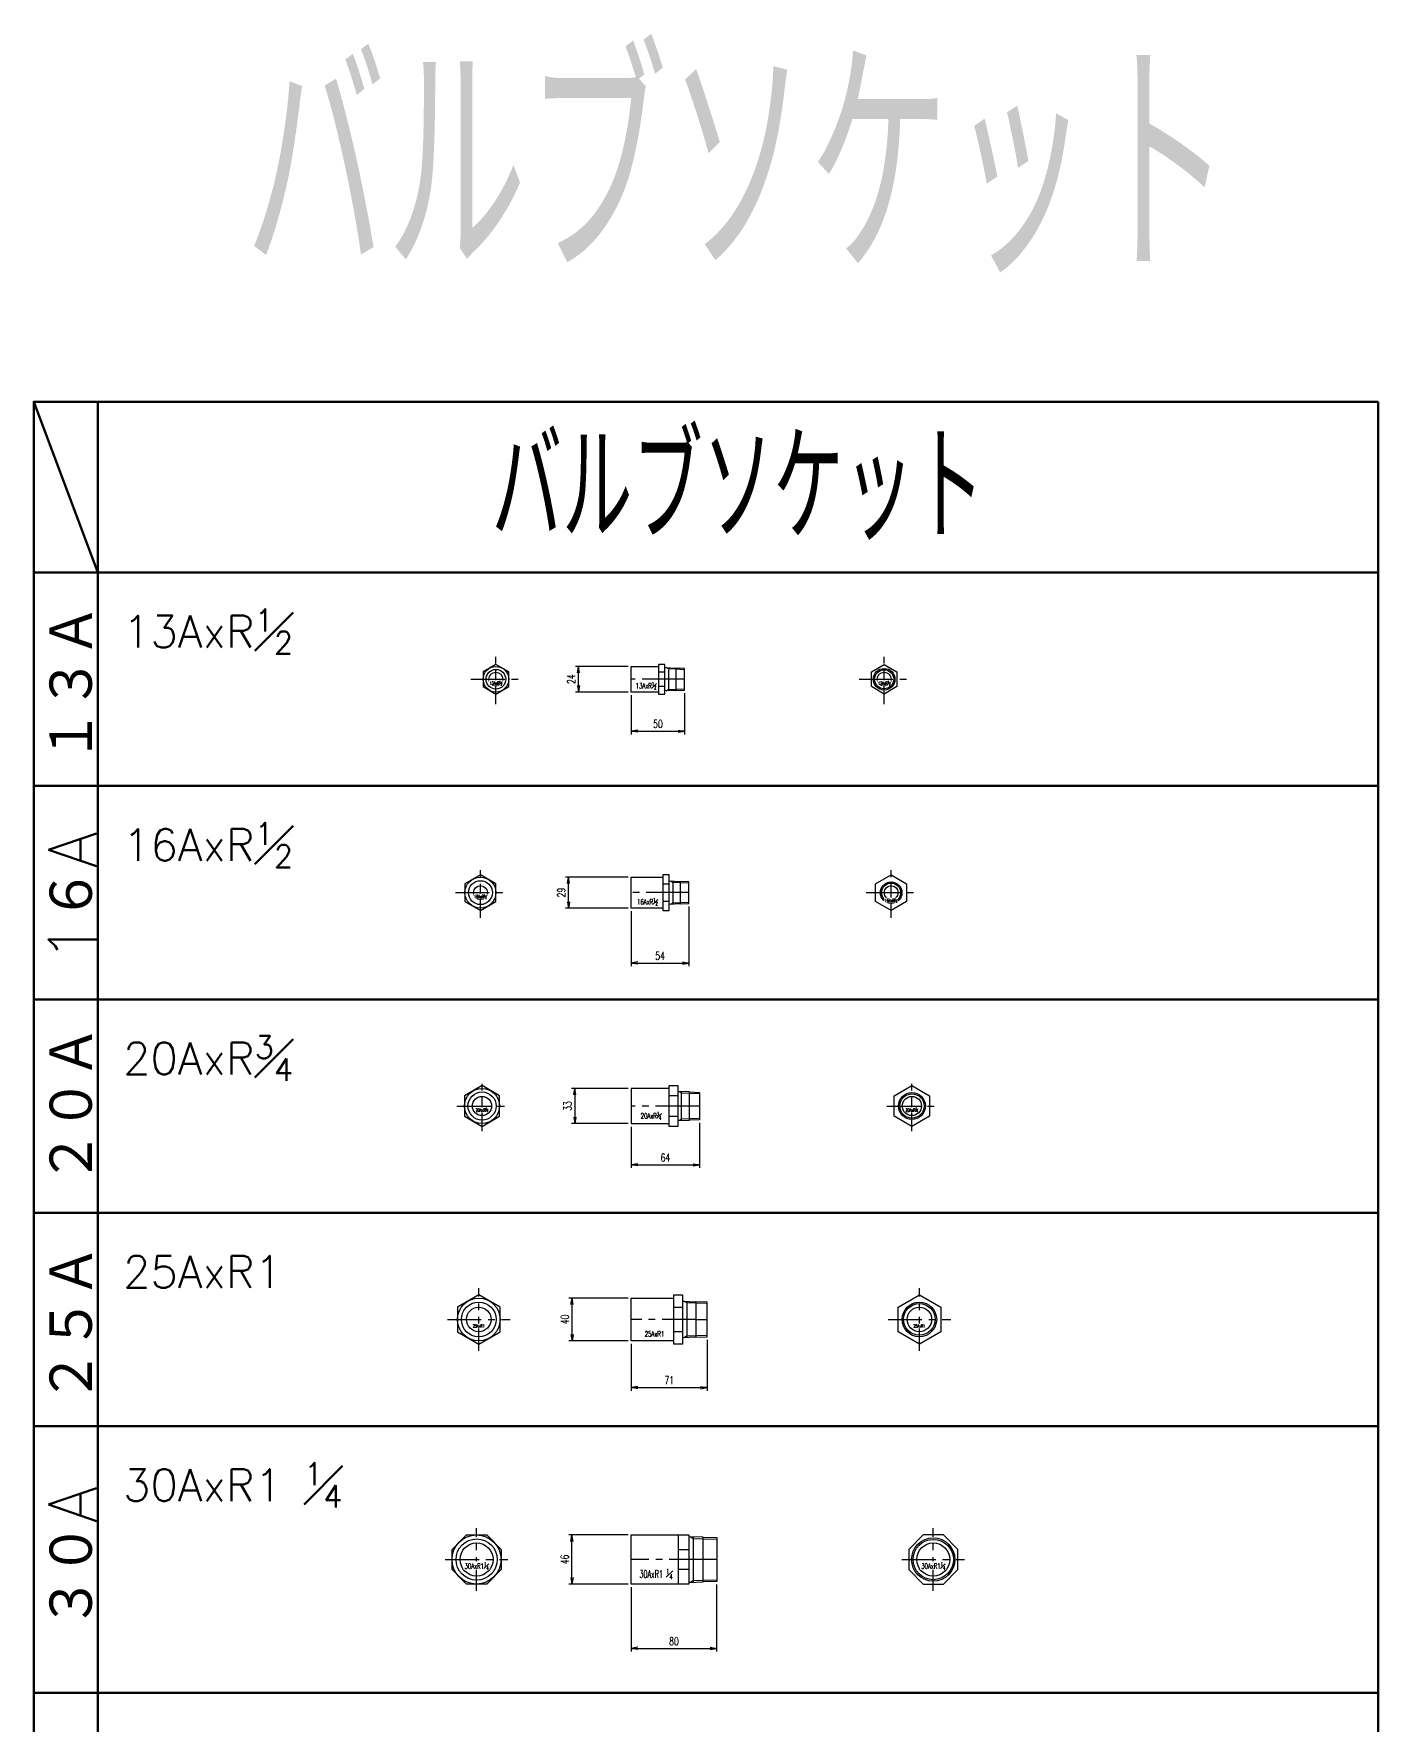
# Model space of a CAD drawing. Header units: millimetres. Extents: x 1711 to 90196, y -23291 to 8516.
# Drawn here: x 41568 to 42828, y 367 to 1952 of the extents above; entities that cross this region are included whole.
import ezdxf

# ---------------------------------------------------------------- set-up
doc = ezdxf.new("R2010")
doc.units = ezdxf.units.MM
doc.header["$PDMODE"] = 35
doc.linetypes.add('CENTER', pattern=[50.8, 31.75, -6.35, 6.35, -6.35])
doc.layers.add('line', color=153, linetype='Continuous', lineweight=50)
for name, color, linetype in [('TEXT', 7, 'Continuous'), ('寸法', 2, 'Continuous'), ('配管-CVP', 4, 'Continuous'), ('＃配管（PVC)', 21, 'Continuous')]:
    doc.layers.add(name, color=color, linetype=linetype)
doc.styles.add('kpk', font='romans.shx', dxfattribs={"width": 0.7, "bigfont": 'extfont2.shx'})
doc.styles.get("Standard").update_dxf_attribs({"font": 'romans.shx', "bigfont": 'extfont.shx'})
doc.dimstyles.new('KPK-3', dxfattribs={"dimscale": 3, "dimtxt": 2.5, "dimasz": 2, "dimexe": 1, "dimexo": 1, "dimgap": 1, "dimtad": 3, "dimdec": 1, "dimdsep": 46, "dimtxsty": 'kpk', "dimblk": 'OPEN', "dimcen": 2.5, "dimclrd": 2, "dimclre": 2, "dimclrt": 4, "dimadec": 1, "dimazin": 2, "dimtfac": 1, "dimtdec": 1, "dimtmove": 0, "dimatfit": 2, "dimldrblk": 'OPEN', "dimfxl": 0, "dimlwd": -1, "dimlwe": -1, "dimarcsym": 0})

# ---------------------------------------------------------------- blocks, each defined once
blk = doc.blocks.new('_Open')
at = {"color": 0, "linetype": 'ByBlock', "lineweight": -2}
for p, q in [((-1, 0.17), (0, 0)), ((-1, -0.17), (0, 0)), ((0, 0), (-1, 0))]:
    blk.add_line(p, q, dxfattribs=at)
blk = doc.blocks.new('*D2570')
at = {"layer": 'Defpoints', "color": 0, "transparency": 16777216}
for p in [(42127.9, 1335.6), (42177.9, 1337.5), (42177.9, 1298.9)]:
    blk.add_point(p, dxfattribs=at)
at = {"layer": '寸法', "color": 2, "transparency": 16777216}
for p, q in [((42127.9, 1332.6), (42127.9, 1295.9)), ((42177.9, 1334.5), (42177.9, 1295.9)), ((42133.9, 1298.9), (42171.9, 1298.9))]:
    blk.add_line(p, q, dxfattribs=at)
at = {"layer": '寸法', "color": 2, "transparency": 16777216, "xscale": 6, "yscale": 6, "zscale": 6, "rotation": 180}
blk.add_blockref('_Open', (42127.9, 1298.9), dxfattribs=at)
at = {"layer": '寸法', "color": 2, "transparency": 16777216, "xscale": 6, "yscale": 6, "zscale": 6}
blk.add_blockref('_Open', (42177.9, 1298.9), dxfattribs=at)
at = {"layer": '寸法', "color": 4, "transparency": 16777216, "insert": (42152.9, 1305.7), "char_height": 7.5, "attachment_point": 5, "style": 'kpk', "bg_fill": 3, "box_fill_scale": 1.1, "bg_fill_color": 256, "bg_fill_true_color": 13158600, "bg_fill_transparency": 0}
blk.add_mtext('50', dxfattribs=at)
blk = doc.blocks.new('*D2571')
at = {"layer": 'Defpoints', "color": 0, "transparency": 16777216}
for p in [(42127.9, 1133.1), (42181.9, 1137.5), (42181.9, 1081.6)]:
    blk.add_point(p, dxfattribs=at)
at = {"layer": '寸法', "color": 2, "transparency": 16777216}
for p, q in [((42127.9, 1130.1), (42127.9, 1078.6)), ((42181.9, 1134.5), (42181.9, 1078.6)), ((42133.9, 1081.6), (42175.9, 1081.6))]:
    blk.add_line(p, q, dxfattribs=at)
at = {"layer": '寸法', "color": 2, "transparency": 16777216, "xscale": 6, "yscale": 6, "zscale": 6, "rotation": 180}
blk.add_blockref('_Open', (42127.9, 1081.6), dxfattribs=at)
at = {"layer": '寸法', "color": 2, "transparency": 16777216, "xscale": 6, "yscale": 6, "zscale": 6}
blk.add_blockref('_Open', (42181.9, 1081.6), dxfattribs=at)
at = {"layer": '寸法', "color": 4, "transparency": 16777216, "insert": (42154.9, 1088.4), "char_height": 7.5, "attachment_point": 5, "style": 'kpk', "bg_fill": 3, "box_fill_scale": 1.1, "bg_fill_color": 256, "bg_fill_true_color": 13158600, "bg_fill_transparency": 0}
blk.add_mtext('54', dxfattribs=at)
blk = doc.blocks.new('*D2572')
at = {"layer": 'Defpoints', "color": 0, "transparency": 16777216}
for p in [(42127.9, 931.1), (42191.9, 934.8), (42191.9, 892.5)]:
    blk.add_point(p, dxfattribs=at)
at = {"layer": '寸法', "color": 2, "transparency": 16777216}
for p, q in [((42127.9, 928.1), (42127.9, 889.5)), ((42191.9, 931.8), (42191.9, 889.5)), ((42133.9, 892.5), (42185.9, 892.5))]:
    blk.add_line(p, q, dxfattribs=at)
at = {"layer": '寸法', "color": 2, "transparency": 16777216, "xscale": 6, "yscale": 6, "zscale": 6, "rotation": 180}
blk.add_blockref('_Open', (42127.9, 892.5), dxfattribs=at)
at = {"layer": '寸法', "color": 2, "transparency": 16777216, "xscale": 6, "yscale": 6, "zscale": 6}
blk.add_blockref('_Open', (42191.9, 892.5), dxfattribs=at)
at = {"layer": '寸法', "color": 4, "transparency": 16777216, "insert": (42159.9, 899.2), "char_height": 7.5, "attachment_point": 5, "style": 'kpk', "bg_fill": 3, "box_fill_scale": 1.1, "bg_fill_color": 256, "bg_fill_true_color": 13158600, "bg_fill_transparency": 0}
blk.add_mtext('64', dxfattribs=at)
blk = doc.blocks.new('*D2573')
at = {"layer": 'Defpoints', "color": 0, "transparency": 16777216}
for p in [(42198.9, 731.3), (42127.9, 727.6), (42198.9, 683.7)]:
    blk.add_point(p, dxfattribs=at)
at = {"layer": '寸法', "color": 2, "transparency": 16777216}
for p, q in [((42127.9, 724.6), (42127.9, 680.7)), ((42198.9, 728.3), (42198.9, 680.7)), ((42133.9, 683.7), (42192.9, 683.7))]:
    blk.add_line(p, q, dxfattribs=at)
at = {"layer": '寸法', "color": 2, "transparency": 16777216, "xscale": 6, "yscale": 6, "zscale": 6, "rotation": 180}
blk.add_blockref('_Open', (42127.9, 683.7), dxfattribs=at)
at = {"layer": '寸法', "color": 2, "transparency": 16777216, "xscale": 6, "yscale": 6, "zscale": 6}
blk.add_blockref('_Open', (42198.9, 683.7), dxfattribs=at)
at = {"layer": '寸法', "color": 4, "transparency": 16777216, "insert": (42163.4, 690.5), "char_height": 7.5, "attachment_point": 5, "style": 'kpk', "bg_fill": 3, "box_fill_scale": 1.1, "bg_fill_color": 256, "bg_fill_true_color": 13158600, "bg_fill_transparency": 0}
blk.add_mtext('71', dxfattribs=at)
blk = doc.blocks.new('*D2574')
at = {"layer": 'Defpoints', "color": 0, "transparency": 16777216}
for p in [(42127.9, 499.6), (42207.9, 502), (42207.9, 439.3)]:
    blk.add_point(p, dxfattribs=at)
at = {"layer": '寸法', "color": 2, "transparency": 16777216}
for p, q in [((42127.9, 496.6), (42127.9, 436.3)), ((42207.9, 499), (42207.9, 436.3)), ((42133.9, 439.3), (42201.9, 439.3))]:
    blk.add_line(p, q, dxfattribs=at)
at = {"layer": '寸法', "color": 2, "transparency": 16777216, "xscale": 6, "yscale": 6, "zscale": 6, "rotation": 180}
blk.add_blockref('_Open', (42127.9, 439.3), dxfattribs=at)
at = {"layer": '寸法', "color": 2, "transparency": 16777216, "xscale": 6, "yscale": 6, "zscale": 6}
blk.add_blockref('_Open', (42207.9, 439.3), dxfattribs=at)
at = {"layer": '寸法', "color": 4, "transparency": 16777216, "insert": (42167.9, 446), "char_height": 7.5, "attachment_point": 5, "style": 'kpk', "bg_fill": 3, "box_fill_scale": 1.1, "bg_fill_color": 256, "bg_fill_true_color": 13158600, "bg_fill_transparency": 0}
blk.add_mtext('80', dxfattribs=at)
blk = doc.blocks.new('*D2873')
at = {"layer": 'Defpoints', "color": 0, "transparency": 16777216}
for p in [(42127.9, 1359.6), (42127.9, 1335.6)]:
    blk.add_point(p, dxfattribs=at)
at = {"layer": '寸法', "color": 2, "transparency": 16777216}
for p, q in [((42124.9, 1359.6), (42075.5, 1359.6)), ((42078.5, 1341.6), (42078.5, 1353.6)), ((42124.9, 1335.6), (42075.5, 1335.6))]:
    blk.add_line(p, q, dxfattribs=at)
at = {"layer": '寸法', "color": 2, "transparency": 16777216, "xscale": 6, "yscale": 6, "zscale": 6}
for p, rotation in [((42078.5, 1359.6), 90), ((42078.5, 1335.6), 270)]:
    blk.add_blockref('_Open', p, dxfattribs=dict(at, rotation=rotation))
at = {"layer": '寸法', "color": 4, "transparency": 16777216, "insert": (42071.7, 1347.6), "char_height": 7.5, "attachment_point": 5, "rotation": 90, "style": 'kpk', "bg_fill": 3, "box_fill_scale": 1.1, "bg_fill_color": 256, "bg_fill_true_color": 13158600, "bg_fill_transparency": 0}
blk.add_mtext('24', dxfattribs=at)
at = {"layer": 'Defpoints', "color": 0, "transparency": 16777216}
blk.add_point((42078.5, 1359.6), dxfattribs=at)
blk = doc.blocks.new('*D2874')
at = {"layer": 'Defpoints', "color": 0, "transparency": 16777216}
for p in [(42069.1, 1162.1), (42127.9, 1162.1), (42127.9, 1133.1)]:
    blk.add_point(p, dxfattribs=at)
at = {"layer": '寸法', "color": 2, "transparency": 16777216}
for p, q in [((42124.9, 1162.1), (42066.1, 1162.1)), ((42069.1, 1139.1), (42069.1, 1156.1)), ((42124.9, 1133.1), (42066.1, 1133.1))]:
    blk.add_line(p, q, dxfattribs=at)
at = {"layer": '寸法', "color": 2, "transparency": 16777216, "xscale": 6, "yscale": 6, "zscale": 6}
for p, rotation in [((42069.1, 1162.1), 90), ((42069.1, 1133.1), 270)]:
    blk.add_blockref('_Open', p, dxfattribs=dict(at, rotation=rotation))
at = {"layer": '寸法', "color": 4, "transparency": 16777216, "insert": (42062.3, 1147.6), "char_height": 7.5, "attachment_point": 5, "rotation": 90, "style": 'kpk', "bg_fill": 3, "box_fill_scale": 1.1, "bg_fill_color": 256, "bg_fill_true_color": 13158600, "bg_fill_transparency": 0}
blk.add_mtext('29', dxfattribs=at)
blk = doc.blocks.new('*D2875')
at = {"layer": 'Defpoints', "color": 0, "transparency": 16777216}
for p in [(42127.9, 964.1), (42075, 931.1), (42127.9, 931.1)]:
    blk.add_point(p, dxfattribs=at)
at = {"layer": '寸法', "color": 2, "transparency": 16777216}
for p, q in [((42124.9, 964.1), (42072, 964.1)), ((42075, 958.1), (42075, 937.1)), ((42124.9, 931.1), (42072, 931.1))]:
    blk.add_line(p, q, dxfattribs=at)
at = {"layer": '寸法', "color": 2, "transparency": 16777216, "xscale": 6, "yscale": 6, "zscale": 6}
for p, rotation in [((42075, 964.1), 90), ((42075, 931.1), 270)]:
    blk.add_blockref('_Open', p, dxfattribs=dict(at, rotation=rotation))
at = {"layer": '寸法', "color": 4, "transparency": 16777216, "insert": (42068.2, 947.6), "char_height": 7.5, "attachment_point": 5, "rotation": 90, "style": 'kpk', "bg_fill": 3, "box_fill_scale": 1.1, "bg_fill_color": 256, "bg_fill_true_color": 13158600, "bg_fill_transparency": 0}
blk.add_mtext('33', dxfattribs=at)
blk = doc.blocks.new('*D2876')
at = {"layer": 'Defpoints', "color": 0, "transparency": 16777216}
for p in [(42072.4, 767.6), (42127.9, 767.6), (42127.9, 727.6)]:
    blk.add_point(p, dxfattribs=at)
at = {"layer": '寸法', "color": 2, "transparency": 16777216}
for p, q in [((42124.9, 767.6), (42069.4, 767.6)), ((42072.4, 733.6), (42072.4, 761.6)), ((42124.9, 727.6), (42069.4, 727.6))]:
    blk.add_line(p, q, dxfattribs=at)
at = {"layer": '寸法', "color": 2, "transparency": 16777216, "xscale": 6, "yscale": 6, "zscale": 6}
for p, rotation in [((42072.4, 767.6), 90), ((42072.4, 727.6), 270)]:
    blk.add_blockref('_Open', p, dxfattribs=dict(at, rotation=rotation))
at = {"layer": '寸法', "color": 4, "transparency": 16777216, "insert": (42065.7, 747.6), "char_height": 7.5, "attachment_point": 5, "rotation": 90, "style": 'kpk', "bg_fill": 3, "box_fill_scale": 1.1, "bg_fill_color": 256, "bg_fill_true_color": 13158600, "bg_fill_transparency": 0}
blk.add_mtext('40', dxfattribs=at)
blk = doc.blocks.new('*D2877')
at = {"layer": 'Defpoints', "color": 0, "transparency": 16777216}
for p in [(42072.3, 545.6), (42127.9, 545.6), (42127.9, 499.6)]:
    blk.add_point(p, dxfattribs=at)
at = {"layer": '寸法', "color": 2, "transparency": 16777216}
for p, q in [((42124.9, 545.6), (42069.3, 545.6)), ((42072.3, 505.6), (42072.3, 539.6)), ((42124.9, 499.6), (42069.3, 499.6))]:
    blk.add_line(p, q, dxfattribs=at)
at = {"layer": '寸法', "color": 2, "transparency": 16777216, "xscale": 6, "yscale": 6, "zscale": 6}
for p, rotation in [((42072.3, 545.6), 90), ((42072.3, 499.6), 270)]:
    blk.add_blockref('_Open', p, dxfattribs=dict(at, rotation=rotation))
at = {"layer": '寸法', "color": 4, "transparency": 16777216, "insert": (42065.5, 522.6), "char_height": 7.5, "attachment_point": 5, "rotation": 90, "style": 'kpk', "bg_fill": 3, "box_fill_scale": 1.1, "bg_fill_color": 256, "bg_fill_true_color": 13158600, "bg_fill_transparency": 0}
blk.add_mtext('46', dxfattribs=at)
blk = doc.blocks.new('A$C5E1915D6')
at = {"layer": '＃配管（PVC)', "color": 2, "linetype": 'CENTER'}
for p, q in [((0, -23.5), (0, 23.5)), ((-23.5, 0), (23.5, 0))]:
    blk.add_line(p, q, dxfattribs=at)
at = {"layer": '＃配管（PVC)', "color": 0, "linetype": 'ByBlock'}
blk.add_lwpolyline([(0, 13.9), (-12, 6.9), (-12, -6.9), (0, -13.9), (12, -6.9), (12, 6.9)], close=True, dxfattribs=at)
for radius in [12, 9.2, 6.5]:
    blk.add_circle((0, 0), radius, dxfattribs=at)
at = {"layer": 'Defpoints', "color": 6, "linetype": 'ByBlock', "insert": (0, -3.7), "char_height": 3, "attachment_point": 5, "style": 'kpk', "bg_fill": 3, "box_fill_scale": 1.2, "bg_fill_color": 256, "bg_fill_transparency": 0}
blk.add_mtext('\\A1;{\\W0.6;13AxR\\H0.7x;\\S1#2;}', dxfattribs=at)
blk = doc.blocks.new('A$C085F0799')
at = {"color": 0, "linetype": 'ByBlock'}
blk.add_line((31.5, -6.9), (25.5, -6.9), dxfattribs=at)
at = {"layer": 'Defpoints', "color": 8, "linetype": 'ByBlock'}
for p, q in [((50, 10.1), (41.8, 10.5)), ((41.8, 10.5), (41.8, -10.5)), ((50, -10.1), (50, 10.1)), ((41.8, -10.5), (50, -10.1))]:
    blk.add_line(p, q, dxfattribs=at)
for points in [[(50, 8.9), (41.8, 9.3)], [(50, 0), (41.8, 0)], [(41.8, -9.3), (50, -8.9)]]:
    blk.add_lwpolyline(points, dxfattribs=at)
at = {"layer": '＃配管（PVC)', "color": 0, "linetype": 'ByBlock'}
for p, q in [((25.5, 6.9), (31.5, 6.9)), ((35, 10.8), (35, -10.8)), ((41.8, -10.5), (31.5, -11))]:
    blk.add_line(p, q, dxfattribs=at)
for points in [[(25.5, -12), (0, -12), (0, 12), (25.5, 12)], [(31.5, 11), (41.8, 10.5)]]:
    blk.add_lwpolyline(points, dxfattribs=at)
blk.add_lwpolyline([(25.5, -13.9), (31.5, -13.9), (31.5, 13.9), (25.5, 13.9)], close=True, dxfattribs=at)
at = {"layer": '＃配管（PVC)', "color": 42, "linetype": 'ByBlock'}
for points in [[(41.8, 9.3), (35, 9.6), (32.8, 10.9)], [(32.8, -10.9), (35, -9.6), (41.8, -9.3)]]:
    blk.add_lwpolyline(points, dxfattribs=at)
at = {"layer": 'Defpoints', "color": 6, "linetype": 'ByBlock', "insert": (13.8, -6.1), "char_height": 5, "attachment_point": 5, "style": 'kpk', "bg_fill": 3, "box_fill_scale": 1.2, "bg_fill_color": 256, "bg_fill_transparency": 0}
blk.add_mtext('\\A1;{\\W0.6;13AxR\\H0.7x;\\S1#2;}', dxfattribs=at)
at = {"layer": '＃配管（PVC)', "color": 2, "linetype": 'CENTER'}
blk.add_lwpolyline([(41.8, 0), (0, 0)], dxfattribs=at)
blk = doc.blocks.new('A$C18565D1C')
at = {"layer": '＃配管（PVC)', "color": 2, "linetype": 'CENTER'}
for p, q in [((0, -23.5), (0, 23.5)), ((-23.5, 0), (23.5, 0))]:
    blk.add_line(p, q, dxfattribs=at)
at = {"layer": '＃配管（PVC)', "color": 0, "linetype": 'ByBlock'}
blk.add_lwpolyline([(0, 13.9), (12, 6.9), (12, -6.9), (0, -13.9), (-12, -6.9), (-12, 6.9)], close=True, dxfattribs=at)
for radius in [10.1, 6.5]:
    blk.add_circle((0, 0), radius, dxfattribs=at)
at = {"layer": '＃配管（PVC)', "color": 42, "linetype": 'ByBlock'}
blk.add_circle((0, 0), 8.93, dxfattribs=at)
at = {"layer": 'Defpoints', "color": 6, "linetype": 'ByBlock', "insert": (0, -3.7), "char_height": 3, "attachment_point": 5, "style": 'kpk', "bg_fill": 3, "box_fill_scale": 1.2, "bg_fill_color": 256, "bg_fill_transparency": 0}
blk.add_mtext('\\A1;{\\W0.6;13AxR\\H0.7x;\\S1#2;}', dxfattribs=at)
blk = doc.blocks.new('A$C30AC40D5')
at = {"layer": '＃配管（PVC)', "color": 2, "linetype": 'CENTER'}
for p, q in [((0, -23.5), (0, 23.5)), ((-23.5, 0), (23.5, 0))]:
    blk.add_line(p, q, dxfattribs=at)
at = {"layer": '＃配管（PVC)', "color": 0, "linetype": 'ByBlock'}
blk.add_lwpolyline([(0, 16.7), (-14.5, 8.4), (-14.5, -8.4), (0, -16.7), (14.5, -8.4), (14.5, 8.4)], close=True, dxfattribs=at)
for radius in [14.5, 11.2, 6.5]:
    blk.add_circle((0, 0), radius, dxfattribs=at)
at = {"layer": 'Defpoints', "color": 6, "linetype": 'ByBlock', "insert": (0, -3.7), "char_height": 3, "attachment_point": 5, "style": 'kpk', "bg_fill": 3, "box_fill_scale": 1.2, "bg_fill_color": 256, "bg_fill_transparency": 0}
blk.add_mtext('\\A1;{\\W0.6;16AxR\\H0.7x;\\S1#2;}', dxfattribs=at)
blk = doc.blocks.new('A$C7D277618')
at = {"layer": 'Defpoints', "color": 8, "linetype": 'ByBlock'}
blk.add_line((45.8, 10.5), (45.8, -10.5), dxfattribs=at)
for points in [[(45.8, -10.5), (54, -10.1), (54, 10.1), (45.8, 10.5)], [(54, 8.9), (45.8, 9.3)], [(54, 0), (45.8, 0)], [(45.8, -9.3), (54, -8.9)]]:
    blk.add_lwpolyline(points, dxfattribs=at)
at = {"layer": '＃配管（PVC)', "color": 0, "linetype": 'ByBlock'}
for p, q in [((29.5, 8.4), (35.5, 8.4)), ((39, 10.8), (39, -10.8)), ((35.5, -8.4), (29.5, -8.4)), ((45.8, -10.5), (35.5, -11))]:
    blk.add_line(p, q, dxfattribs=at)
blk.add_lwpolyline([(29.5, -16.7), (35.5, -16.7), (35.5, 16.7), (29.5, 16.7)], close=True, dxfattribs=at)
for points in [[(29.5, -14.5), (0, -14.5), (0, 14.5), (29.5, 14.5)], [(35.5, 11), (45.8, 10.5)]]:
    blk.add_lwpolyline(points, dxfattribs=at)
at = {"layer": '＃配管（PVC)', "color": 42, "linetype": 'ByBlock'}
for points in [[(45.8, 9.3), (39, 9.6), (36.8, 10.9)], [(36.8, -10.9), (39, -9.6), (45.8, -9.3)]]:
    blk.add_lwpolyline(points, dxfattribs=at)
at = {"layer": 'Defpoints', "color": 6, "linetype": 'ByBlock', "insert": (15.1, -8.6), "char_height": 5, "attachment_point": 5, "style": 'kpk', "bg_fill": 3, "box_fill_scale": 1.2, "bg_fill_color": 256, "bg_fill_transparency": 0}
blk.add_mtext('\\A1;{\\W0.6;16AxR\\H0.7x;\\S1#2;}', dxfattribs=at)
at = {"layer": '＃配管（PVC)', "color": 2, "linetype": 'CENTER'}
blk.add_lwpolyline([(45.8, 0), (0, 0)], dxfattribs=at)
blk = doc.blocks.new('A$C48E57BB6')
at = {"layer": '＃配管（PVC)', "color": 2, "linetype": 'CENTER'}
for p, q in [((0, -23.5), (0, 23.5)), ((-23.5, 0), (23.5, 0))]:
    blk.add_line(p, q, dxfattribs=at)
at = {"layer": '＃配管（PVC)', "color": 0, "linetype": 'ByBlock'}
blk.add_lwpolyline([(0, 16.7), (14.5, 8.4), (14.5, -8.4), (0, -16.7), (-14.5, -8.4), (-14.5, 8.4)], close=True, dxfattribs=at)
for radius in [10.1, 8.93, 6.5]:
    blk.add_circle((0, 0), radius, dxfattribs=at)
at = {"layer": 'Defpoints', "color": 6, "linetype": 'ByBlock', "insert": (0, -7.3), "char_height": 3, "attachment_point": 5, "style": 'kpk', "bg_fill": 3, "box_fill_scale": 1.2, "bg_fill_color": 256, "bg_fill_transparency": 0}
blk.add_mtext('\\A1;{\\W0.6;16AxR\\H0.7x;\\S1#2;}', dxfattribs=at)
blk = doc.blocks.new('A$C06793033')
at = {"layer": '＃配管（PVC)', "color": 2, "linetype": 'CENTER'}
for p, q in [((0, -23.5), (0, 23.5)), ((-23.5, 0), (23.5, 0))]:
    blk.add_line(p, q, dxfattribs=at)
at = {"layer": '＃配管（PVC)', "color": 0, "linetype": 'ByBlock'}
blk.add_lwpolyline([(0, 19.1), (-16.5, 9.5), (-16.5, -9.5), (0, -19.1), (16.5, -9.5), (16.5, 9.5)], close=True, dxfattribs=at)
for radius in [16.5, 13.2, 9]:
    blk.add_circle((0, 0), radius, dxfattribs=at)
at = {"layer": 'Defpoints', "color": 6, "linetype": 'ByBlock', "insert": (0, -3.8), "char_height": 3, "attachment_point": 5, "style": 'kpk', "bg_fill": 3, "box_fill_scale": 1.2, "bg_fill_color": 256, "bg_fill_transparency": 0}
blk.add_mtext('\\A1;{\\W0.6;20AxR\\H0.7x;\\S3#4;}', dxfattribs=at)
blk = doc.blocks.new('A$C5EBB7BCE')
at = {"color": 0, "linetype": 'ByBlock'}
blk.add_line((47, -13.5), (47, 13.5), dxfattribs=at)
at = {"layer": 'Defpoints', "color": 8, "linetype": 'ByBlock'}
blk.add_line((54.5, -13.2), (54.5, 13.2), dxfattribs=at)
for points in [[(54.5, 13.2), (64, 12.8), (64, -12.8), (54.5, -13.2)], [(54.5, 12.1), (64, 11.7)], [(64, 0), (54.5, 0)], [(64, -11.7), (54.5, -12.1)]]:
    blk.add_lwpolyline(points, dxfattribs=at)
at = {"layer": '＃配管（PVC)', "color": 0, "linetype": 'ByBlock'}
for p, q in [((43.5, 9.5), (35.5, 9.5)), ((54.5, 13.2), (43.5, 13.7)), ((35.5, -9.5), (43.5, -9.5))]:
    blk.add_line(p, q, dxfattribs=at)
for points in [[(35.5, 16.5), (0, 16.5), (0, -16.5), (35.5, -16.5)], [(43.5, -13.7), (54.5, -13.2)]]:
    blk.add_lwpolyline(points, dxfattribs=at)
blk.add_lwpolyline([(35.5, 19.1), (43.5, 19.1), (43.5, -19.1), (35.5, -19.1)], close=True, dxfattribs=at)
at = {"layer": '＃配管（PVC)', "color": 42, "linetype": 'ByBlock'}
for points in [[(44.8, 13.6), (47, 12.4), (54.5, 12.1)], [(54.5, -12.1), (47, -12.4), (44.8, -13.6)]]:
    blk.add_lwpolyline(points, dxfattribs=at)
at = {"layer": 'Defpoints', "color": 6, "linetype": 'ByBlock', "insert": (18.5, -9.3), "char_height": 5, "attachment_point": 5, "style": 'kpk', "bg_fill": 3, "box_fill_scale": 1.2, "bg_fill_color": 256, "bg_fill_transparency": 0}
blk.add_mtext('\\A1;{\\W0.6;20AxR\\H0.7x;\\S3#4;}', dxfattribs=at)
at = {"layer": '＃配管（PVC)', "color": 2, "linetype": 'CENTER'}
blk.add_lwpolyline([(54.5, 0), (0, 0)], dxfattribs=at)
blk = doc.blocks.new('A$C7A9F44FF')
at = {"layer": '＃配管（PVC)', "color": 2, "linetype": 'CENTER'}
for p, q in [((0, -23.5), (0, 23.5)), ((-23.5, 0), (23.5, 0))]:
    blk.add_line(p, q, dxfattribs=at)
at = {"layer": '＃配管（PVC)', "color": 0, "linetype": 'ByBlock'}
blk.add_lwpolyline([(0, 19.1), (16.5, 9.5), (16.5, -9.5), (0, -19.1), (-16.5, -9.5), (-16.5, 9.5)], close=True, dxfattribs=at)
for radius in [12.6, 9]:
    blk.add_circle((0, 0), radius, dxfattribs=at)
at = {"layer": '＃配管（PVC)', "color": 42, "linetype": 'ByBlock'}
blk.add_circle((0, 0), 11.4, dxfattribs=at)
at = {"layer": 'Defpoints', "color": 6, "linetype": 'ByBlock', "insert": (0, -3.8), "char_height": 3, "attachment_point": 5, "style": 'kpk', "bg_fill": 3, "box_fill_scale": 1.2, "bg_fill_color": 256, "bg_fill_transparency": 0}
blk.add_mtext('\\A1;{\\W0.6;20AxR\\H0.7x;\\S3#4;}', dxfattribs=at)
blk = doc.blocks.new('A$C52F0447B')
at = {"layer": '＃配管（PVC)', "color": 2, "linetype": 'CENTER'}
for p, q in [((0, -29.4), (0, 29.4)), ((-29.4, 0), (29.4, 0))]:
    blk.add_line(p, q, dxfattribs=at)
at = {"layer": '＃配管（PVC)', "color": 0, "linetype": 'ByBlock'}
blk.add_lwpolyline([(0, 23.1), (-20, 11.5), (-20, -11.5), (0, -23.1), (20, -11.5), (20, 11.5)], close=True, dxfattribs=at)
for radius in [20, 16.3, 11.5]:
    blk.add_circle((0, 0), radius, dxfattribs=at)
at = {"layer": 'Defpoints', "color": 6, "linetype": 'ByBlock', "insert": (0, -6.1), "char_height": 3, "attachment_point": 5, "style": 'kpk', "bg_fill": 3, "box_fill_scale": 1.2, "bg_fill_color": 256, "bg_fill_transparency": 0}
blk.add_mtext('\\A1;{\\W0.6;25AxR1}', dxfattribs=at)
blk = doc.blocks.new('A$C771977FF')
at = {"layer": 'Defpoints', "color": 8, "linetype": 'ByBlock'}
blk.add_line((60.6, 0), (71, 0), dxfattribs=at)
for points in [[(60.6, -16.6), (71, -16.2), (71, 16.2), (60.6, 16.6)], [(60.6, 16.6), (60.6, -16.6)], [(71, 14.8), (60.6, 15.1)], [(60.6, -15.1), (71, -14.8)]]:
    blk.add_lwpolyline(points, dxfattribs=at)
at = {"layer": '＃配管（PVC)', "color": 0, "linetype": 'ByBlock'}
for p, q in [((52, 16.9), (52, -16.9)), ((40, 11.5), (48, 11.5)), ((48, -11.5), (40, -11.5)), ((60.6, -16.6), (48, -17.1))]:
    blk.add_line(p, q, dxfattribs=at)
for points in [[(40, -20), (0, -20), (0, 20), (40, 20)], [(48, 17.1), (60.6, 16.6)]]:
    blk.add_lwpolyline(points, dxfattribs=at)
blk.add_lwpolyline([(40, 23.1), (48, 23.1), (48, -23.1), (40, -23.1)], close=True, dxfattribs=at)
at = {"layer": '＃配管（PVC)', "color": 42, "linetype": 'ByBlock'}
for points in [[(60.6, 15.1), (52, 15.5), (49.3, 17)], [(49.3, -17), (52, -15.5), (60.6, -15.1)]]:
    blk.add_lwpolyline(points, dxfattribs=at)
at = {"layer": '＃配管（PVC)', "color": 2, "linetype": 'CENTER'}
blk.add_lwpolyline([(60.6, 0), (0, 0)], dxfattribs=at)
at = {"layer": 'Defpoints', "color": 6, "linetype": 'ByBlock', "insert": (21.7, -13.6), "char_height": 5, "attachment_point": 5, "style": 'kpk', "bg_fill": 3, "box_fill_scale": 1.2, "bg_fill_color": 256, "bg_fill_transparency": 0}
blk.add_mtext('\\A1;{\\W0.6;25AxR1}', dxfattribs=at)
blk = doc.blocks.new('A$C0ACF45A6')
at = {"layer": '＃配管（PVC)', "color": 2, "linetype": 'CENTER'}
for p, q in [((0, -29.4), (0, 29.4)), ((-29.4, 0), (29.4, 0))]:
    blk.add_line(p, q, dxfattribs=at)
at = {"layer": '＃配管（PVC)', "color": 0, "linetype": 'ByBlock'}
blk.add_lwpolyline([(-20, 11.5), (0, 23.1), (20, 11.5), (20, -11.5), (0, -23.1), (-20, -11.5)], close=True, dxfattribs=at)
for radius in [16.2, 11.5]:
    blk.add_circle((0, 0), radius, dxfattribs=at)
at = {"layer": '＃配管（PVC)', "color": 42, "linetype": 'ByBlock'}
blk.add_circle((0, 0), 14.8, dxfattribs=at)
at = {"layer": 'Defpoints', "color": 6, "linetype": 'ByBlock', "insert": (0, -6.1), "char_height": 3, "attachment_point": 5, "style": 'kpk', "bg_fill": 3, "box_fill_scale": 1.2, "bg_fill_color": 256, "bg_fill_transparency": 0}
blk.add_mtext('\\A1;{\\W0.6;25AxR1}', dxfattribs=at)
blk = doc.blocks.new('A$C21F10A7A')
at = {"layer": '＃配管（PVC)', "color": 2, "linetype": 'CENTER'}
for p, q in [((0, -29.4), (0, 29.4)), ((-29.4, 0), (29.4, 0))]:
    blk.add_line(p, q, dxfattribs=at)
at = {"layer": '＃配管（PVC)', "color": 0, "linetype": 'ByBlock'}
blk.add_lwpolyline([(-23, -9.5), (-23, 9.5), (-9.5, 23), (9.5, 23), (23, 9.5), (23, -9.5), (9.5, -23), (-9.5, -23)], close=True, dxfattribs=at)
for radius in [23, 19.3, 15.5]:
    blk.add_circle((0, 0), radius, dxfattribs=at)
at = {"layer": 'Defpoints', "color": 6, "linetype": 'ByBlock', "insert": (0, -6.1), "char_height": 5, "attachment_point": 5, "style": 'kpk', "bg_fill": 3, "box_fill_scale": 1.2, "bg_fill_color": 256, "bg_fill_transparency": 0}
blk.add_mtext('\\A1;{\\W0.6;30AxR1\\H0.7x;\\S1#4;}', dxfattribs=at)
blk = doc.blocks.new('A$C00D72F5A')
at = {"layer": 'Defpoints', "color": 8, "linetype": 'ByBlock'}
blk.add_line((67.3, -21), (67.3, 21), dxfattribs=at)
for points in [[(67.3, 21), (80, 20.5), (80, -20.5), (67.3, -21)], [(67.3, 19.5), (80, 19.1)], [(80, 0), (67.3, 0)], [(67.3, -19.5), (80, -19.1)]]:
    blk.add_lwpolyline(points, dxfattribs=at)
at = {"layer": '＃配管（PVC)', "color": 0, "linetype": 'ByBlock'}
for p, q in [((44, 23), (44, -23)), ((67.3, 21), (54, 21.4)), ((58, 21.3), (58, -21.3)), ((44, 9.5), (54, 9.5)), ((54, -9.5), (44, -9.5))]:
    blk.add_line(p, q, dxfattribs=at)
blk.add_lwpolyline([(54, 23), (54, -23), (0, -23), (0, 23)], close=True, dxfattribs=at)
at = {"layer": '＃配管（PVC)', "color": 42, "linetype": 'ByBlock'}
for points in [[(55.3, 21.3), (58, 19.8), (67.3, 19.5)], [(55.3, -21.3), (58, -19.8), (67.3, -19.5)]]:
    blk.add_lwpolyline(points, dxfattribs=at)
at = {"layer": '＃配管（PVC)', "color": 0, "linetype": 'ByBlock'}
blk.add_lwpolyline([(54, -21.4), (67.3, -21)], dxfattribs=at)
at = {"layer": 'Defpoints', "color": 6, "linetype": 'ByBlock', "insert": (23.2, -13.6), "char_height": 7, "attachment_point": 5, "style": 'kpk', "bg_fill": 3, "box_fill_scale": 1.2, "bg_fill_color": 256, "bg_fill_transparency": 0}
blk.add_mtext('\\A1;{\\W0.6;30AxR1 \\H0.7x;\\S1#4;}', dxfattribs=at)
at = {"layer": '＃配管（PVC)', "color": 2, "linetype": 'CENTER'}
blk.add_lwpolyline([(67.3, 0), (0, 0)], dxfattribs=at)
blk = doc.blocks.new('A$C4858301B')
at = {"layer": '＃配管（PVC)', "color": 2, "linetype": 'CENTER'}
for p, q in [((0, -29.4), (0, 29.4)), ((-29.4, 0), (29.4, 0))]:
    blk.add_line(p, q, dxfattribs=at)
at = {"layer": '＃配管（PVC)', "color": 0, "linetype": 'ByBlock'}
blk.add_lwpolyline([(-23, -9.5), (-9.5, -23), (9.5, -23), (23, -9.5), (23, 9.5), (9.5, 23), (-9.5, 23), (-23, 9.5)], close=True, dxfattribs=at)
for radius in [20.3, 15.5]:
    blk.add_circle((0, 0), radius, dxfattribs=at)
at = {"layer": '＃配管（PVC)', "color": 42, "linetype": 'ByBlock'}
blk.add_circle((0, 0), 18.9, dxfattribs=at)
at = {"layer": 'Defpoints', "color": 6, "linetype": 'ByBlock', "insert": (0, -6.1), "char_height": 5, "attachment_point": 5, "style": 'kpk', "bg_fill": 3, "box_fill_scale": 1.2, "bg_fill_color": 256, "bg_fill_transparency": 0}
blk.add_mtext('\\A1;{\\W0.6;30AxR1\\H0.7x;\\S1#4;}', dxfattribs=at)
blk = doc.blocks.new('A$Cdddca647')
at = {"layer": 'line'}
for p, q in [((60, 0), (1260, 0)), ((1260, 0), (1260, -3410)), ((60, -160), (1260, -160))]:
    blk.add_line(p, q, dxfattribs=at)
for points in [[(0, 0), (60, -160), (0, -160)], [(1260, -360), (60, -360), (0, -360)], [(1260, -560), (60, -560), (0, -560)], [(1260, -760), (60, -760), (0, -760)], [(1260, -960), (60, -960), (0, -960)], [(1260, -1210), (60, -1210), (0, -1210)]]:
    blk.add_lwpolyline(points, dxfattribs=at)
blk.add_lwpolyline([(60, -3410), (0, -3410), (0, 0), (60, 0)], close=True, dxfattribs=at)
for s, insert, char_height, attachment_point in [('{\\W0.6;バルブソケット}', (660, -80), 100, 5), ('\\A1;13AxR{\\H0.7x;\\S1#2;}', (83.6, -215.3), 30, 4), ('\\A1;16AxR{\\H0.7x;\\S1#2;}', (83.6, -415.3), 30, 4), ('\\A1;20AxR{\\H0.7x;\\S3#4;}', (83.6, -615.3), 30, 4), ('25AxR1', (83.6, -815.3), 30, 4), ('\\A1;30AxR1 {\\H0.7x;\\S1#4;}', (83.6, -1015.3), 30, 4)]:
    blk.add_mtext(s, dxfattribs=dict(at, insert=insert, char_height=char_height, attachment_point=attachment_point))
at = {"layer": 'line', "char_height": 45, "attachment_point": 5, "rotation": 90}
for s, insert in [('１３Ａ', (36.2, -263.9)), ('1６A', (36.2, -463.9)), ('２０Ａ', (36.2, -658.7)), ('２５Ａ', (36.2, -864.2)), ('３０A', (36.2, -1083.1))]:
    blk.add_mtext(s, dxfattribs=dict(at, insert=insert))

msp = doc.modelspace()

# ---------------------------------------------------------------- block references
at = {"layer": '配管-CVP'}
for name, p in [('A$C5E1915D6', (42001.0061, 1347.5677)), ('A$C18565D1C', (42364.932, 1347.5677)), ('A$C30AC40D5', (41986.4998, 1147.5677)), ('A$C48E57BB6', (42371.432, 1147.5677)), ('A$C06793033', (41988.0116, 947.5677)), ('A$C7A9F44FF', (42390.932, 947.5677)), ('A$C52F0447B', (41984.9322, 747.5677)), ('A$C0ACF45A6', (42397.932, 747.5677)), ('A$C21F10A7A', (41982.932, 522.5677)), ('A$C4858301B', (42410.932, 522.5677))]:
    msp.add_blockref(name, p, dxfattribs=at)

# ---------------------------------------------------------------- texts
at = {"layer": 'TEXT', "color": 6, "insert": (42227.932, 1827.5677), "char_height": 200, "attachment_point": 5}
msp.add_mtext('{\\W0.6;バルブソケット}', dxfattribs=at)

# ---------------------------------------------------------------- dimensions: what is measured, and where the dimension line sits
at = {"layer": '寸法'}
for base, p1, p2, picture, middle in [((42177.932, 1298.9077), (42127.932, 1335.5677), (42177.932, 1337.4789), '*D2570', (42152.932, 1305.6577)), ((42181.932, 1081.6353), (42127.932, 1133.0677), (42181.932, 1137.4789), '*D2571', (42154.932, 1088.3853)), ((42191.932, 892.488), (42127.932, 931.0677), (42191.932, 934.7551), '*D2572', (42159.932, 899.238)), ((42198.932, 683.7112), (42127.932, 727.5677), (42198.932, 731.3296), '*D2573', (42163.432, 690.4612)), ((42207.932, 439.2652), (42127.932, 499.5677), (42207.932, 502.0275), '*D2574', (42167.932, 446.0152))]:
    dim = msp.add_linear_dim(base=base, p1=p1, p2=p2, dimstyle='KPK-3', dxfattribs=at)
    dim.commit()
    dim.dimension.update_dxf_attribs({"geometry": picture, "text_midpoint": middle})

# ---------------------------------------------------------------- next in the draw order: dimensions: what is measured, and where the dimension line sits
for base, p1, p2, picture, middle in [((42078.4903, 1359.5677), (42127.932, 1335.5677), (42127.932, 1359.5677), '*D2873', (42071.7403, 1347.5677)), ((42069.0813, 1162.0677), (42127.932, 1133.0677), (42127.932, 1162.0677), '*D2874', (42062.3313, 1147.5677)), ((42074.9798, 931.0677), (42127.932, 964.0677), (42127.932, 931.0677), '*D2875', (42068.2298, 947.5677)), ((42072.42, 767.5677), (42127.932, 727.5677), (42127.932, 767.5677), '*D2876', (42065.67, 747.5677)), ((42072.2873, 545.5677), (42127.932, 499.5677), (42127.932, 545.5677), '*D2877', (42065.5373, 522.5677))]:
    dim = msp.add_linear_dim(base=base, p1=p1, p2=p2, angle=90, dimstyle='KPK-3', dxfattribs=at)
    dim.commit()
    dim.dimension.update_dxf_attribs({"geometry": picture, "text_midpoint": middle})

# ---------------------------------------------------------------- next in the draw order: block references
at = {"layer": '配管-CVP'}
for name, p in [('A$C085F0799', (42127.932, 1347.5677)), ('A$C7D277618', (42127.932, 1147.5677)), ('A$C5EBB7BCE', (42127.932, 947.5677)), ('A$C771977FF', (42127.932, 747.5677)), ('A$C00D72F5A', (42127.932, 522.5677))]:
    msp.add_blockref(name, p, dxfattribs=at)

# ---------------------------------------------------------------- next in the draw order: block references
at = {"layer": 'line'}
msp.add_blockref('A$Cdddca647', (41567.932, 1607.5677), dxfattribs=at)

doc.saveas('drawing.dxf')
